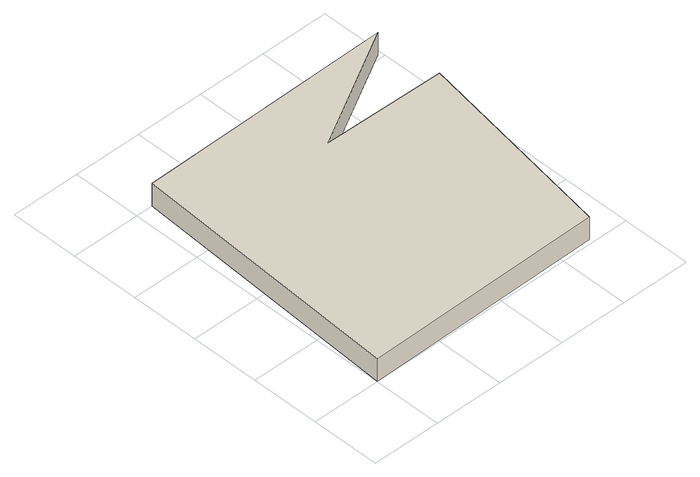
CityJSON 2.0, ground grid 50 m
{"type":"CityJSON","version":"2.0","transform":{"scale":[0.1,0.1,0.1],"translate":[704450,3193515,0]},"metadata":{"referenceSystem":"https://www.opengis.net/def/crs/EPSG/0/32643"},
"CityObjects":{
"building1":{"type":"Building","attributes":{"floor_count":5,"height_m":17.5,"total_units":20},"geometry":[{"type":"Solid","lod":"1","boundaries":[[[[0,1,2,3,4,5]],[[6,7,8,9,10,11]],[[0,1,7,6]],[[1,2,8,7]],[[2,3,9,8]],[[3,4,10,9]],[[4,5,11,10]],[[5,0,6,11]]]]}]}
},
"vertices":[
[124,2001,0],[2,2,0],[1737,33,0],[1982,1530,0],[1098,1545,0],[1973,2033,0],[124,2001,175],[2,2,175],[1737,33,175],[1982,1530,175],[1098,1545,175],[1973,2033,175]
]}
